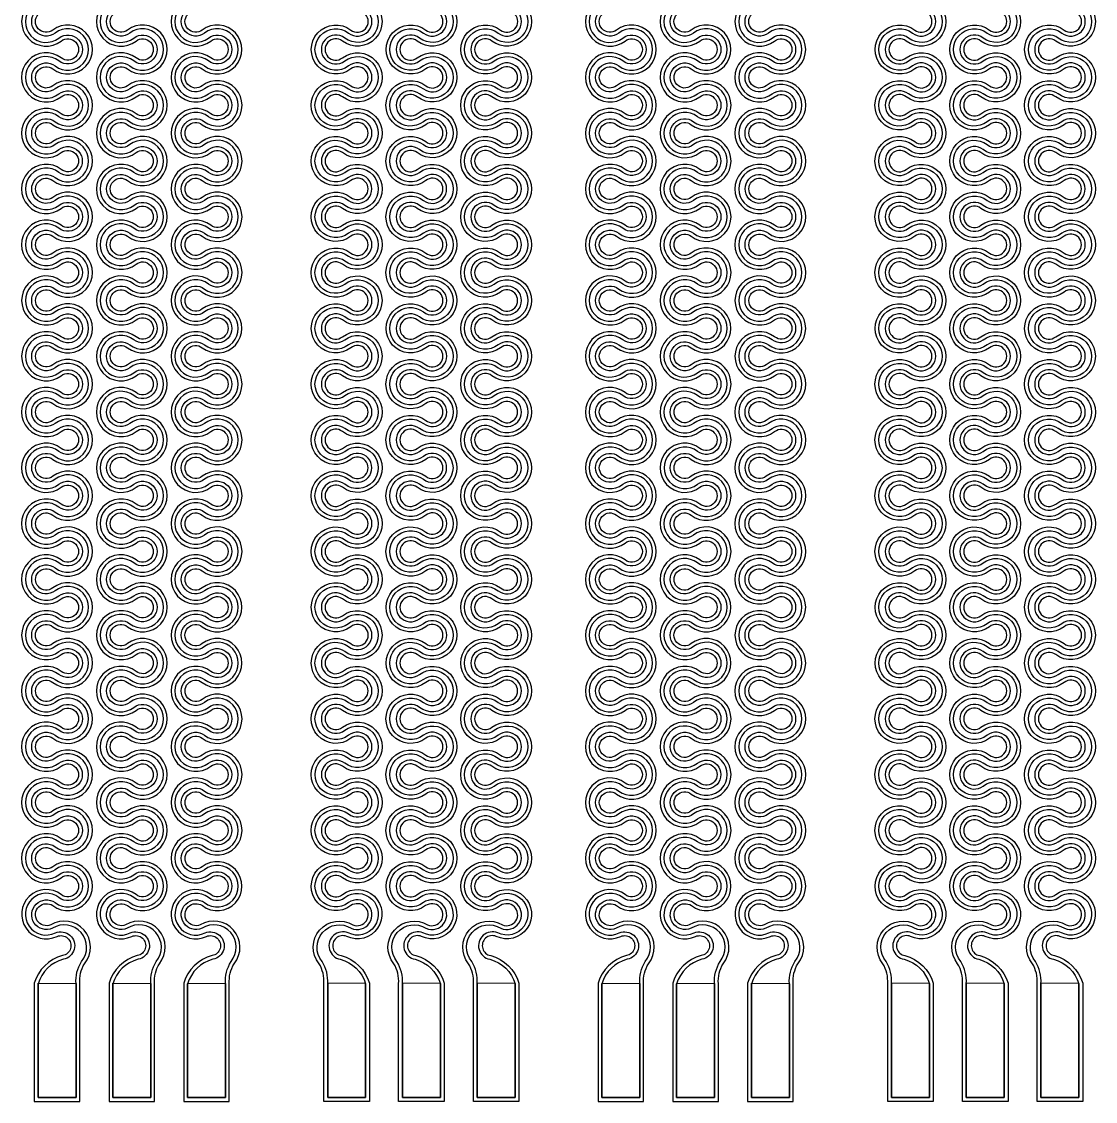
# Model space of a CAD drawing. Header units: millimetres. Extents: x -33.6 to 36.3, y -34.6 to 38.4.
# Drawn here: x 19.32 to 36.29, y -34.61 to -17.54 of the extents above; entities that cross this region are included whole.
import ezdxf

# ---------------------------------------------------------------- set-up
doc = ezdxf.new("R2010")
doc.units = ezdxf.units.MM
doc.layers.add('Metal Layer', color=40, linetype='Continuous')
doc.layers.add('Parylene Encapsulation', color=70, linetype='Continuous')

msp = doc.modelspace()

# ---------------------------------------------------------------- linework, layer by layer
at = {"layer": 'Metal Layer'}
for points in [[(19.908, -17.28, 2.041241), (19.908, -17.8, -2.041241), (19.908, -18.162, 2.041241), (19.908, -18.682, -2.041241), (19.908, -19.044, 2.041241), (19.908, -19.564, -2.041241), (19.908, -19.925, 2.041241), (19.908, -20.445, -2.041241), (19.908, -20.807, 2.041241), (19.908, -21.327, -2.041241), (19.908, -21.689, 2.041241), (19.908, -22.209, -2.041241), (19.908, -22.571, 2.041241), (19.908, -23.091, -2.041241), (19.908, -23.453, 2.041241), (19.908, -23.973, -2.041241), (19.908, -24.335, 2.041241), (19.908, -24.854, -2.041241), (19.908, -25.216, 2.041241), (19.908, -25.736, -2.041241), (19.908, -26.098, 2.041241), (19.908, -26.618, -2.041241), (19.908, -26.98, 2.041241), (19.908, -27.5, -2.041241), (19.908, -27.862, 2.041241), (19.908, -28.382, -2.041241), (19.908, -28.744, 2.041241), (19.908, -29.264, -2.041241), (19.908, -29.625, 2.041241), (19.908, -30.145, -2.041241), (19.908, -30.507, 2.041241), (19.908, -31.027, -2.041241), (19.908, -31.389, 1.794821), (19.852, -31.948, -1.116024), (19.977, -32.364, 0.258799), (19.577, -32.751), (19.577, -34.551), (20.177, -34.551), (20.177, -32.751, -0.156145), (20.263, -32.399, 0.851811), (19.806, -31.873, -1.718074), (19.846, -31.468, 2.041241), (19.846, -30.948, -2.041241), (19.846, -30.586, 2.041241), (19.846, -30.066, -2.041241), (19.846, -29.704, 2.041241), (19.846, -29.185, -2.041241), (19.846, -28.823, 2.041241), (19.846, -28.303, -2.041241), (19.846, -27.941, 2.041241), (19.846, -27.421, -2.041241), (19.846, -27.059, 2.041241), (19.846, -26.539, -2.041241), (19.846, -26.177, 2.041241), (19.846, -25.657, -2.041241), (19.846, -25.295, 2.041241), (19.846, -24.775, -2.041241), (19.846, -24.414, 2.041241), (19.846, -23.894, -2.041241), (19.846, -23.532, 2.041241), (19.846, -23.012, -2.041241), (19.846, -22.65, 2.041241), (19.846, -22.13, -2.041241), (19.846, -21.768, 2.041241), (19.846, -21.248, -2.041241), (19.846, -20.886, 2.041241), (19.846, -20.366, -2.041241), (19.846, -20.005, 2.041241), (19.846, -19.485, -2.041241), (19.846, -19.123, 2.041241), (19.846, -18.603, -2.041241), (19.846, -18.241, 2.041241), (19.846, -17.721, -2.041241), (19.846, -17.359, 2.041241)], [(21.089, -17.28, 2.041241), (21.089, -17.8, -2.041241), (21.089, -18.162, 2.041241), (21.089, -18.682, -2.041241), (21.089, -19.044, 2.041241), (21.089, -19.564, -2.041241), (21.089, -19.925, 2.041241), (21.089, -20.445, -2.041241), (21.089, -20.807, 2.041241), (21.089, -21.327, -2.041241), (21.089, -21.689, 2.041241), (21.089, -22.209, -2.041241), (21.089, -22.571, 2.041241), (21.089, -23.091, -2.041241), (21.089, -23.453, 2.041241), (21.089, -23.973, -2.041241), (21.089, -24.335, 2.041241), (21.089, -24.854, -2.041241), (21.089, -25.216, 2.041241), (21.089, -25.736, -2.041241), (21.089, -26.098, 2.041241), (21.089, -26.618, -2.041241), (21.089, -26.98, 2.041241), (21.089, -27.5, -2.041241), (21.089, -27.862, 2.041241), (21.089, -28.382, -2.041241), (21.089, -28.744, 2.041241), (21.089, -29.264, -2.041241), (21.089, -29.625, 2.041241), (21.089, -30.145, -2.041241), (21.089, -30.507, 2.041241), (21.089, -31.027, -2.041241), (21.089, -31.389, 1.794821), (21.034, -31.948, -1.116024), (21.159, -32.364, 0.258799), (20.759, -32.751), (20.759, -34.551), (21.359, -34.551), (21.359, -32.751, -0.156145), (21.445, -32.399, 0.851811), (20.987, -31.873, -1.718074), (21.028, -31.468, 2.041241), (21.028, -30.948, -2.041241), (21.028, -30.586, 2.041241), (21.028, -30.066, -2.041241), (21.028, -29.704, 2.041241), (21.028, -29.185, -2.041241), (21.028, -28.823, 2.041241), (21.028, -28.303, -2.041241), (21.028, -27.941, 2.041241), (21.028, -27.421, -2.041241), (21.028, -27.059, 2.041241), (21.028, -26.539, -2.041241), (21.028, -26.177, 2.041241), (21.028, -25.657, -2.041241), (21.028, -25.295, 2.041241), (21.028, -24.775, -2.041241), (21.028, -24.414, 2.041241), (21.028, -23.894, -2.041241), (21.028, -23.532, 2.041241), (21.028, -23.012, -2.041241), (21.028, -22.65, 2.041241), (21.028, -22.13, -2.041241), (21.028, -21.768, 2.041241), (21.028, -21.248, -2.041241), (21.028, -20.886, 2.041241), (21.028, -20.366, -2.041241), (21.028, -20.005, 2.041241), (21.028, -19.485, -2.041241), (21.028, -19.123, 2.041241), (21.028, -18.603, -2.041241), (21.028, -18.241, 2.041241), (21.028, -17.721, -2.041241), (21.028, -17.359, 2.041241)], [(22.271, -17.28, 2.041241), (22.271, -17.8, -2.041241), (22.271, -18.162, 2.041241), (22.271, -18.682, -2.041241), (22.271, -19.044, 2.041241), (22.271, -19.564, -2.041241), (22.271, -19.925, 2.041241), (22.271, -20.445, -2.041241), (22.271, -20.807, 2.041241), (22.271, -21.327, -2.041241), (22.271, -21.689, 2.041241), (22.271, -22.209, -2.041241), (22.271, -22.571, 2.041241), (22.271, -23.091, -2.041241), (22.271, -23.453, 2.041241), (22.271, -23.973, -2.041241), (22.271, -24.335, 2.041241), (22.271, -24.854, -2.041241), (22.271, -25.216, 2.041241), (22.271, -25.736, -2.041241), (22.271, -26.098, 2.041241), (22.271, -26.618, -2.041241), (22.271, -26.98, 2.041241), (22.271, -27.5, -2.041241), (22.271, -27.862, 2.041241), (22.271, -28.382, -2.041241), (22.271, -28.744, 2.041241), (22.271, -29.264, -2.041241), (22.271, -29.625, 2.041241), (22.271, -30.145, -2.041241), (22.271, -30.507, 2.041241), (22.271, -31.027, -2.041241), (22.271, -31.389, 1.794821), (22.216, -31.948, -1.116024), (22.34, -32.364, 0.258799), (21.94, -32.751), (21.94, -34.551), (22.54, -34.551), (22.54, -32.751, -0.156145), (22.627, -32.399, 0.851811), (22.169, -31.873, -1.718074), (22.21, -31.468, 2.041241), (22.21, -30.948, -2.041241), (22.21, -30.586, 2.041241), (22.21, -30.066, -2.041241), (22.21, -29.704, 2.041241), (22.21, -29.185, -2.041241), (22.21, -28.823, 2.041241), (22.21, -28.303, -2.041241), (22.21, -27.941, 2.041241), (22.21, -27.421, -2.041241), (22.21, -27.059, 2.041241), (22.21, -26.539, -2.041241), (22.21, -26.177, 2.041241), (22.21, -25.657, -2.041241), (22.21, -25.295, 2.041241), (22.21, -24.775, -2.041241), (22.21, -24.414, 2.041241), (22.21, -23.894, -2.041241), (22.21, -23.532, 2.041241), (22.21, -23.012, -2.041241), (22.21, -22.65, 2.041241), (22.21, -22.13, -2.041241), (22.21, -21.768, 2.041241), (22.21, -21.248, -2.041241), (22.21, -20.886, 2.041241), (22.21, -20.366, -2.041241), (22.21, -20.005, 2.041241), (22.21, -19.485, -2.041241), (22.21, -19.123, 2.041241), (22.21, -18.603, -2.041241), (22.21, -18.241, 2.041241), (22.21, -17.721, -2.041241), (22.21, -17.359, 2.041241)], [(24.424, -17.28, -2.041241), (24.424, -17.8, 2.041241), (24.424, -18.162, -2.041241), (24.424, -18.682, 2.041241), (24.424, -19.044, -2.041241), (24.424, -19.564, 2.041241), (24.424, -19.925, -2.041241), (24.424, -20.445, 2.041241), (24.424, -20.807, -2.041241), (24.424, -21.327, 2.041241), (24.424, -21.689, -2.041241), (24.424, -22.209, 2.041241), (24.424, -22.571, -2.041241), (24.424, -23.091, 2.041241), (24.424, -23.453, -2.041241), (24.424, -23.973, 2.041241), (24.424, -24.335, -2.041241), (24.424, -24.854, 2.041241), (24.424, -25.216, -2.041241), (24.424, -25.736, 2.041241), (24.424, -26.098, -2.041241), (24.424, -26.618, 2.041241), (24.424, -26.98, -2.041241), (24.424, -27.5, 2.041241), (24.424, -27.862, -2.041241), (24.424, -28.382, 2.041241), (24.424, -28.744, -2.041241), (24.424, -29.264, 2.041241), (24.424, -29.625, -2.041241), (24.424, -30.145, 2.041241), (24.424, -30.507, -2.041241), (24.424, -31.027, 2.041241), (24.424, -31.389, -1.794821), (24.479, -31.948, 1.116024), (24.354, -32.364, -0.258799), (24.755, -32.751), (24.755, -34.551), (24.155, -34.551), (24.155, -32.751, 0.156145), (24.068, -32.399, -0.851811), (24.526, -31.873, 1.718074), (24.485, -31.468, -2.041241), (24.485, -30.948, 2.041241), (24.485, -30.586, -2.041241), (24.485, -30.066, 2.041241), (24.485, -29.704, -2.041241), (24.485, -29.185, 2.041241), (24.485, -28.823, -2.041241), (24.485, -28.303, 2.041241), (24.485, -27.941, -2.041241), (24.485, -27.421, 2.041241), (24.485, -27.059, -2.041241), (24.485, -26.539, 2.041241), (24.485, -26.177, -2.041241), (24.485, -25.657, 2.041241), (24.485, -25.295, -2.041241), (24.485, -24.775, 2.041241), (24.485, -24.414, -2.041241), (24.485, -23.894, 2.041241), (24.485, -23.532, -2.041241), (24.485, -23.012, 2.041241), (24.485, -22.65, -2.041241), (24.485, -22.13, 2.041241), (24.485, -21.768, -2.041241), (24.485, -21.248, 2.041241), (24.485, -20.886, -2.041241), (24.485, -20.366, 2.041241), (24.485, -20.005, -2.041241), (24.485, -19.485, 2.041241), (24.485, -19.123, -2.041241), (24.485, -18.603, 2.041241), (24.485, -18.241, -2.041241), (24.485, -17.721, 2.041241), (24.485, -17.359, -2.041241)], [(25.606, -17.28, -2.041241), (25.606, -17.8, 2.041241), (25.606, -18.162, -2.041241), (25.606, -18.682, 2.041241), (25.606, -19.044, -2.041241), (25.606, -19.564, 2.041241), (25.606, -19.925, -2.041241), (25.606, -20.445, 2.041241), (25.606, -20.807, -2.041241), (25.606, -21.327, 2.041241), (25.606, -21.689, -2.041241), (25.606, -22.209, 2.041241), (25.606, -22.571, -2.041241), (25.606, -23.091, 2.041241), (25.606, -23.453, -2.041241), (25.606, -23.973, 2.041241), (25.606, -24.335, -2.041241), (25.606, -24.854, 2.041241), (25.606, -25.216, -2.041241), (25.606, -25.736, 2.041241), (25.606, -26.098, -2.041241), (25.606, -26.618, 2.041241), (25.606, -26.98, -2.041241), (25.606, -27.5, 2.041241), (25.606, -27.862, -2.041241), (25.606, -28.382, 2.041241), (25.606, -28.744, -2.041241), (25.606, -29.264, 2.041241), (25.606, -29.625, -2.041241), (25.606, -30.145, 2.041241), (25.606, -30.507, -2.041241), (25.606, -31.027, 2.041241), (25.606, -31.389, -1.794821), (25.661, -31.948, 1.116024), (25.536, -32.364, -0.258799), (25.936, -32.751), (25.936, -34.551), (25.336, -34.551), (25.336, -32.751, 0.156145), (25.25, -32.399, -0.851811), (25.708, -31.873, 1.718074), (25.667, -31.468, -2.041241), (25.667, -30.948, 2.041241), (25.667, -30.586, -2.041241), (25.667, -30.066, 2.041241), (25.667, -29.704, -2.041241), (25.667, -29.185, 2.041241), (25.667, -28.823, -2.041241), (25.667, -28.303, 2.041241), (25.667, -27.941, -2.041241), (25.667, -27.421, 2.041241), (25.667, -27.059, -2.041241), (25.667, -26.539, 2.041241), (25.667, -26.177, -2.041241), (25.667, -25.657, 2.041241), (25.667, -25.295, -2.041241), (25.667, -24.775, 2.041241), (25.667, -24.414, -2.041241), (25.667, -23.894, 2.041241), (25.667, -23.532, -2.041241), (25.667, -23.012, 2.041241), (25.667, -22.65, -2.041241), (25.667, -22.13, 2.041241), (25.667, -21.768, -2.041241), (25.667, -21.248, 2.041241), (25.667, -20.886, -2.041241), (25.667, -20.366, 2.041241), (25.667, -20.005, -2.041241), (25.667, -19.485, 2.041241), (25.667, -19.123, -2.041241), (25.667, -18.603, 2.041241), (25.667, -18.241, -2.041241), (25.667, -17.721, 2.041241), (25.667, -17.359, -2.041241)], [(26.787, -17.28, -2.041241), (26.787, -17.8, 2.041241), (26.787, -18.162, -2.041241), (26.787, -18.682, 2.041241), (26.787, -19.044, -2.041241), (26.787, -19.564, 2.041241), (26.787, -19.925, -2.041241), (26.787, -20.445, 2.041241), (26.787, -20.807, -2.041241), (26.787, -21.327, 2.041241), (26.787, -21.689, -2.041241), (26.787, -22.209, 2.041241), (26.787, -22.571, -2.041241), (26.787, -23.091, 2.041241), (26.787, -23.453, -2.041241), (26.787, -23.973, 2.041241), (26.787, -24.335, -2.041241), (26.787, -24.854, 2.041241), (26.787, -25.216, -2.041241), (26.787, -25.736, 2.041241), (26.787, -26.098, -2.041241), (26.787, -26.618, 2.041241), (26.787, -26.98, -2.041241), (26.787, -27.5, 2.041241), (26.787, -27.862, -2.041241), (26.787, -28.382, 2.041241), (26.787, -28.744, -2.041241), (26.787, -29.264, 2.041241), (26.787, -29.625, -2.041241), (26.787, -30.145, 2.041241), (26.787, -30.507, -2.041241), (26.787, -31.027, 2.041241), (26.787, -31.389, -1.794821), (26.843, -31.948, 1.116024), (26.718, -32.364, -0.258799), (27.118, -32.751), (27.118, -34.551), (26.518, -34.551), (26.518, -32.751, 0.156145), (26.431, -32.399, -0.851811), (26.889, -31.873, 1.718074), (26.849, -31.468, -2.041241), (26.849, -30.948, 2.041241), (26.849, -30.586, -2.041241), (26.849, -30.066, 2.041241), (26.849, -29.704, -2.041241), (26.849, -29.185, 2.041241), (26.849, -28.823, -2.041241), (26.849, -28.303, 2.041241), (26.849, -27.941, -2.041241), (26.849, -27.421, 2.041241), (26.849, -27.059, -2.041241), (26.849, -26.539, 2.041241), (26.849, -26.177, -2.041241), (26.849, -25.657, 2.041241), (26.849, -25.295, -2.041241), (26.849, -24.775, 2.041241), (26.849, -24.414, -2.041241), (26.849, -23.894, 2.041241), (26.849, -23.532, -2.041241), (26.849, -23.012, 2.041241), (26.849, -22.65, -2.041241), (26.849, -22.13, 2.041241), (26.849, -21.768, -2.041241), (26.849, -21.248, 2.041241), (26.849, -20.886, -2.041241), (26.849, -20.366, 2.041241), (26.849, -20.005, -2.041241), (26.849, -19.485, 2.041241), (26.849, -19.123, -2.041241), (26.849, -18.603, 2.041241), (26.849, -18.241, -2.041241), (26.849, -17.721, 2.041241), (26.849, -17.359, -2.041241)], [(28.819, -17.28, 2.041241), (28.819, -17.8, -2.041241), (28.819, -18.162, 2.041241), (28.819, -18.682, -2.041241), (28.819, -19.044, 2.041241), (28.819, -19.564, -2.041241), (28.819, -19.925, 2.041241), (28.819, -20.445, -2.041241), (28.819, -20.807, 2.041241), (28.819, -21.327, -2.041241), (28.819, -21.689, 2.041241), (28.819, -22.209, -2.041241), (28.819, -22.571, 2.041241), (28.819, -23.091, -2.041241), (28.819, -23.453, 2.041241), (28.819, -23.973, -2.041241), (28.819, -24.335, 2.041241), (28.819, -24.854, -2.041241), (28.819, -25.216, 2.041241), (28.819, -25.736, -2.041241), (28.819, -26.098, 2.041241), (28.819, -26.618, -2.041241), (28.819, -26.98, 2.041241), (28.819, -27.5, -2.041241), (28.819, -27.862, 2.041241), (28.819, -28.382, -2.041241), (28.819, -28.744, 2.041241), (28.819, -29.264, -2.041241), (28.819, -29.625, 2.041241), (28.819, -30.145, -2.041241), (28.819, -30.507, 2.041241), (28.819, -31.027, -2.041241), (28.819, -31.389, 1.794821), (28.764, -31.948, -1.116024), (28.889, -32.364, 0.258799), (28.488, -32.751), (28.488, -34.551), (29.088, -34.551), (29.088, -32.751, -0.156145), (29.175, -32.399, 0.851811), (28.717, -31.873, -1.718074), (28.758, -31.468, 2.041241), (28.758, -30.948, -2.041241), (28.758, -30.586, 2.041241), (28.758, -30.066, -2.041241), (28.758, -29.704, 2.041241), (28.758, -29.185, -2.041241), (28.758, -28.823, 2.041241), (28.758, -28.303, -2.041241), (28.758, -27.941, 2.041241), (28.758, -27.421, -2.041241), (28.758, -27.059, 2.041241), (28.758, -26.539, -2.041241), (28.758, -26.177, 2.041241), (28.758, -25.657, -2.041241), (28.758, -25.295, 2.041241), (28.758, -24.775, -2.041241), (28.758, -24.414, 2.041241), (28.758, -23.894, -2.041241), (28.758, -23.532, 2.041241), (28.758, -23.012, -2.041241), (28.758, -22.65, 2.041241), (28.758, -22.13, -2.041241), (28.758, -21.768, 2.041241), (28.758, -21.248, -2.041241), (28.758, -20.886, 2.041241), (28.758, -20.366, -2.041241), (28.758, -20.005, 2.041241), (28.758, -19.485, -2.041241), (28.758, -19.123, 2.041241), (28.758, -18.603, -2.041241), (28.758, -18.241, 2.041241), (28.758, -17.721, -2.041241), (28.758, -17.359, 2.041241)], [(30.001, -17.28, 2.041241), (30.001, -17.8, -2.041241), (30.001, -18.162, 2.041241), (30.001, -18.682, -2.041241), (30.001, -19.044, 2.041241), (30.001, -19.564, -2.041241), (30.001, -19.925, 2.041241), (30.001, -20.445, -2.041241), (30.001, -20.807, 2.041241), (30.001, -21.327, -2.041241), (30.001, -21.689, 2.041241), (30.001, -22.209, -2.041241), (30.001, -22.571, 2.041241), (30.001, -23.091, -2.041241), (30.001, -23.453, 2.041241), (30.001, -23.973, -2.041241), (30.001, -24.335, 2.041241), (30.001, -24.854, -2.041241), (30.001, -25.216, 2.041241), (30.001, -25.736, -2.041241), (30.001, -26.098, 2.041241), (30.001, -26.618, -2.041241), (30.001, -26.98, 2.041241), (30.001, -27.5, -2.041241), (30.001, -27.862, 2.041241), (30.001, -28.382, -2.041241), (30.001, -28.744, 2.041241), (30.001, -29.264, -2.041241), (30.001, -29.625, 2.041241), (30.001, -30.145, -2.041241), (30.001, -30.507, 2.041241), (30.001, -31.027, -2.041241), (30.001, -31.389, 1.794821), (29.945, -31.948, -1.116024), (30.07, -32.364, 0.258799), (29.67, -32.751), (29.67, -34.551), (30.27, -34.551), (30.27, -32.751, -0.156145), (30.356, -32.399, 0.851811), (29.899, -31.873, -1.718074), (29.939, -31.468, 2.041241), (29.939, -30.948, -2.041241), (29.939, -30.586, 2.041241), (29.939, -30.066, -2.041241), (29.939, -29.704, 2.041241), (29.939, -29.185, -2.041241), (29.939, -28.823, 2.041241), (29.939, -28.303, -2.041241), (29.939, -27.941, 2.041241), (29.939, -27.421, -2.041241), (29.939, -27.059, 2.041241), (29.939, -26.539, -2.041241), (29.939, -26.177, 2.041241), (29.939, -25.657, -2.041241), (29.939, -25.295, 2.041241), (29.939, -24.775, -2.041241), (29.939, -24.414, 2.041241), (29.939, -23.894, -2.041241), (29.939, -23.532, 2.041241), (29.939, -23.012, -2.041241), (29.939, -22.65, 2.041241), (29.939, -22.13, -2.041241), (29.939, -21.768, 2.041241), (29.939, -21.248, -2.041241), (29.939, -20.886, 2.041241), (29.939, -20.366, -2.041241), (29.939, -20.005, 2.041241), (29.939, -19.485, -2.041241), (29.939, -19.123, 2.041241), (29.939, -18.603, -2.041241), (29.939, -18.241, 2.041241), (29.939, -17.721, -2.041241), (29.939, -17.359, 2.041241)], [(31.182, -17.28, 2.041241), (31.182, -17.8, -2.041241), (31.182, -18.162, 2.041241), (31.182, -18.682, -2.041241), (31.182, -19.044, 2.041241), (31.182, -19.564, -2.041241), (31.182, -19.925, 2.041241), (31.182, -20.445, -2.041241), (31.182, -20.807, 2.041241), (31.182, -21.327, -2.041241), (31.182, -21.689, 2.041241), (31.182, -22.209, -2.041241), (31.182, -22.571, 2.041241), (31.182, -23.091, -2.041241), (31.182, -23.453, 2.041241), (31.182, -23.973, -2.041241), (31.182, -24.335, 2.041241), (31.182, -24.854, -2.041241), (31.182, -25.216, 2.041241), (31.182, -25.736, -2.041241), (31.182, -26.098, 2.041241), (31.182, -26.618, -2.041241), (31.182, -26.98, 2.041241), (31.182, -27.5, -2.041241), (31.182, -27.862, 2.041241), (31.182, -28.382, -2.041241), (31.182, -28.744, 2.041241), (31.182, -29.264, -2.041241), (31.182, -29.625, 2.041241), (31.182, -30.145, -2.041241), (31.182, -30.507, 2.041241), (31.182, -31.027, -2.041241), (31.182, -31.389, 1.794821), (31.127, -31.948, -1.116024), (31.252, -32.364, 0.258799), (30.852, -32.751), (30.852, -34.551), (31.452, -34.551), (31.452, -32.751, -0.156145), (31.538, -32.399, 0.851811), (31.08, -31.873, -1.718074), (31.121, -31.468, 2.041241), (31.121, -30.948, -2.041241), (31.121, -30.586, 2.041241), (31.121, -30.066, -2.041241), (31.121, -29.704, 2.041241), (31.121, -29.185, -2.041241), (31.121, -28.823, 2.041241), (31.121, -28.303, -2.041241), (31.121, -27.941, 2.041241), (31.121, -27.421, -2.041241), (31.121, -27.059, 2.041241), (31.121, -26.539, -2.041241), (31.121, -26.177, 2.041241), (31.121, -25.657, -2.041241), (31.121, -25.295, 2.041241), (31.121, -24.775, -2.041241), (31.121, -24.414, 2.041241), (31.121, -23.894, -2.041241), (31.121, -23.532, 2.041241), (31.121, -23.012, -2.041241), (31.121, -22.65, 2.041241), (31.121, -22.13, -2.041241), (31.121, -21.768, 2.041241), (31.121, -21.248, -2.041241), (31.121, -20.886, 2.041241), (31.121, -20.366, -2.041241), (31.121, -20.005, 2.041241), (31.121, -19.485, -2.041241), (31.121, -19.123, 2.041241), (31.121, -18.603, -2.041241), (31.121, -18.241, 2.041241), (31.121, -17.721, -2.041241), (31.121, -17.359, 2.041241)], [(33.335, -17.28, -2.041241), (33.335, -17.8, 2.041241), (33.335, -18.162, -2.041241), (33.335, -18.682, 2.041241), (33.335, -19.044, -2.041241), (33.335, -19.564, 2.041241), (33.335, -19.925, -2.041241), (33.335, -20.445, 2.041241), (33.335, -20.807, -2.041241), (33.335, -21.327, 2.041241), (33.335, -21.689, -2.041241), (33.335, -22.209, 2.041241), (33.335, -22.571, -2.041241), (33.335, -23.091, 2.041241), (33.335, -23.453, -2.041241), (33.335, -23.973, 2.041241), (33.335, -24.335, -2.041241), (33.335, -24.854, 2.041241), (33.335, -25.216, -2.041241), (33.335, -25.736, 2.041241), (33.335, -26.098, -2.041241), (33.335, -26.618, 2.041241), (33.335, -26.98, -2.041241), (33.335, -27.5, 2.041241), (33.335, -27.862, -2.041241), (33.335, -28.382, 2.041241), (33.335, -28.744, -2.041241), (33.335, -29.264, 2.041241), (33.335, -29.625, -2.041241), (33.335, -30.145, 2.041241), (33.335, -30.507, -2.041241), (33.335, -31.027, 2.041241), (33.335, -31.389, -1.794821), (33.391, -31.948, 1.116024), (33.266, -32.364, -0.258799), (33.666, -32.751), (33.666, -34.551), (33.066, -34.551), (33.066, -32.751, 0.156145), (32.98, -32.399, -0.851811), (33.437, -31.873, 1.718074), (33.397, -31.468, -2.041241), (33.397, -30.948, 2.041241), (33.397, -30.586, -2.041241), (33.397, -30.066, 2.041241), (33.397, -29.704, -2.041241), (33.397, -29.185, 2.041241), (33.397, -28.823, -2.041241), (33.397, -28.303, 2.041241), (33.397, -27.941, -2.041241), (33.397, -27.421, 2.041241), (33.397, -27.059, -2.041241), (33.397, -26.539, 2.041241), (33.397, -26.177, -2.041241), (33.397, -25.657, 2.041241), (33.397, -25.295, -2.041241), (33.397, -24.775, 2.041241), (33.397, -24.414, -2.041241), (33.397, -23.894, 2.041241), (33.397, -23.532, -2.041241), (33.397, -23.012, 2.041241), (33.397, -22.65, -2.041241), (33.397, -22.13, 2.041241), (33.397, -21.768, -2.041241), (33.397, -21.248, 2.041241), (33.397, -20.886, -2.041241), (33.397, -20.366, 2.041241), (33.397, -20.005, -2.041241), (33.397, -19.485, 2.041241), (33.397, -19.123, -2.041241), (33.397, -18.603, 2.041241), (33.397, -18.241, -2.041241), (33.397, -17.721, 2.041241), (33.397, -17.359, -2.041241)], [(34.517, -17.28, -2.041241), (34.517, -17.8, 2.041241), (34.517, -18.162, -2.041241), (34.517, -18.682, 2.041241), (34.517, -19.044, -2.041241), (34.517, -19.564, 2.041241), (34.517, -19.925, -2.041241), (34.517, -20.445, 2.041241), (34.517, -20.807, -2.041241), (34.517, -21.327, 2.041241), (34.517, -21.689, -2.041241), (34.517, -22.209, 2.041241), (34.517, -22.571, -2.041241), (34.517, -23.091, 2.041241), (34.517, -23.453, -2.041241), (34.517, -23.973, 2.041241), (34.517, -24.335, -2.041241), (34.517, -24.854, 2.041241), (34.517, -25.216, -2.041241), (34.517, -25.736, 2.041241), (34.517, -26.098, -2.041241), (34.517, -26.618, 2.041241), (34.517, -26.98, -2.041241), (34.517, -27.5, 2.041241), (34.517, -27.862, -2.041241), (34.517, -28.382, 2.041241), (34.517, -28.744, -2.041241), (34.517, -29.264, 2.041241), (34.517, -29.625, -2.041241), (34.517, -30.145, 2.041241), (34.517, -30.507, -2.041241), (34.517, -31.027, 2.041241), (34.517, -31.389, -1.794821), (34.572, -31.948, 1.116024), (34.447, -32.364, -0.258799), (34.848, -32.751), (34.848, -34.551), (34.248, -34.551), (34.248, -32.751, 0.156145), (34.161, -32.399, -0.851811), (34.619, -31.873, 1.718074), (34.578, -31.468, -2.041241), (34.578, -30.948, 2.041241), (34.578, -30.586, -2.041241), (34.578, -30.066, 2.041241), (34.578, -29.704, -2.041241), (34.578, -29.185, 2.041241), (34.578, -28.823, -2.041241), (34.578, -28.303, 2.041241), (34.578, -27.941, -2.041241), (34.578, -27.421, 2.041241), (34.578, -27.059, -2.041241), (34.578, -26.539, 2.041241), (34.578, -26.177, -2.041241), (34.578, -25.657, 2.041241), (34.578, -25.295, -2.041241), (34.578, -24.775, 2.041241), (34.578, -24.414, -2.041241), (34.578, -23.894, 2.041241), (34.578, -23.532, -2.041241), (34.578, -23.012, 2.041241), (34.578, -22.65, -2.041241), (34.578, -22.13, 2.041241), (34.578, -21.768, -2.041241), (34.578, -21.248, 2.041241), (34.578, -20.886, -2.041241), (34.578, -20.366, 2.041241), (34.578, -20.005, -2.041241), (34.578, -19.485, 2.041241), (34.578, -19.123, -2.041241), (34.578, -18.603, 2.041241), (34.578, -18.241, -2.041241), (34.578, -17.721, 2.041241), (34.578, -17.359, -2.041241)], [(35.699, -17.28, -2.041241), (35.699, -17.8, 2.041241), (35.699, -18.162, -2.041241), (35.699, -18.682, 2.041241), (35.699, -19.044, -2.041241), (35.699, -19.564, 2.041241), (35.699, -19.925, -2.041241), (35.699, -20.445, 2.041241), (35.699, -20.807, -2.041241), (35.699, -21.327, 2.041241), (35.699, -21.689, -2.041241), (35.699, -22.209, 2.041241), (35.699, -22.571, -2.041241), (35.699, -23.091, 2.041241), (35.699, -23.453, -2.041241), (35.699, -23.973, 2.041241), (35.699, -24.335, -2.041241), (35.699, -24.854, 2.041241), (35.699, -25.216, -2.041241), (35.699, -25.736, 2.041241), (35.699, -26.098, -2.041241), (35.699, -26.618, 2.041241), (35.699, -26.98, -2.041241), (35.699, -27.5, 2.041241), (35.699, -27.862, -2.041241), (35.699, -28.382, 2.041241), (35.699, -28.744, -2.041241), (35.699, -29.264, 2.041241), (35.699, -29.625, -2.041241), (35.699, -30.145, 2.041241), (35.699, -30.507, -2.041241), (35.699, -31.027, 2.041241), (35.699, -31.389, -1.794821), (35.754, -31.948, 1.116024), (35.629, -32.364, -0.258799), (36.029, -32.751), (36.029, -34.551), (35.429, -34.551), (35.429, -32.751, 0.156145), (35.343, -32.399, -0.851811), (35.801, -31.873, 1.718074), (35.76, -31.468, -2.041241), (35.76, -30.948, 2.041241), (35.76, -30.586, -2.041241), (35.76, -30.066, 2.041241), (35.76, -29.704, -2.041241), (35.76, -29.185, 2.041241), (35.76, -28.823, -2.041241), (35.76, -28.303, 2.041241), (35.76, -27.941, -2.041241), (35.76, -27.421, 2.041241), (35.76, -27.059, -2.041241), (35.76, -26.539, 2.041241), (35.76, -26.177, -2.041241), (35.76, -25.657, 2.041241), (35.76, -25.295, -2.041241), (35.76, -24.775, 2.041241), (35.76, -24.414, -2.041241), (35.76, -23.894, 2.041241), (35.76, -23.532, -2.041241), (35.76, -23.012, 2.041241), (35.76, -22.65, -2.041241), (35.76, -22.13, 2.041241), (35.76, -21.768, -2.041241), (35.76, -21.248, 2.041241), (35.76, -20.886, -2.041241), (35.76, -20.366, 2.041241), (35.76, -20.005, -2.041241), (35.76, -19.485, 2.041241), (35.76, -19.123, -2.041241), (35.76, -18.603, 2.041241), (35.76, -18.241, -2.041241), (35.76, -17.721, 2.041241), (35.76, -17.359, -2.041241)]]:
    msp.add_lwpolyline(points, format="xyb", dxfattribs=at)
at = {"layer": 'Parylene Encapsulation'}
for points in [[(19.944, -17.233, 2.041241), (19.944, -17.847, -2.041241), (19.944, -18.114, 2.041241), (19.944, -18.729, -2.041241), (19.944, -18.996, 2.041241), (19.944, -19.611, -2.041241), (19.944, -19.878, 2.041241), (19.944, -20.493, -2.041241), (19.944, -20.76, 2.041241), (19.944, -21.375, -2.041241), (19.944, -21.642, 2.041241), (19.944, -22.256, -2.041241), (19.944, -22.524, 2.041241), (19.944, -23.138, -2.041241), (19.944, -23.405, 2.041241), (19.944, -24.02, -2.041241), (19.944, -24.287, 2.041241), (19.944, -24.902, -2.041241), (19.944, -25.169, 2.041241), (19.944, -25.784, -2.041241), (19.944, -26.051, 2.041241), (19.944, -26.666, -2.041241), (19.944, -26.933, 2.041241), (19.944, -27.547, -2.041241), (19.944, -27.814, 2.041241), (19.944, -28.429, -2.041241), (19.944, -28.696, 2.041241), (19.944, -29.311, -2.041241), (19.944, -29.578, 2.041241), (19.944, -30.193, -2.041241), (19.944, -30.46, 2.041241), (19.944, -31.075, -2.042643), (19.944, -31.342, 1.790498), (19.877, -32.002, -1.118572), (19.964, -32.306, 0.263776), (19.517, -32.743), (19.517, -34.611), (20.237, -34.611), (20.237, -32.749, -0.155176), (20.312, -32.434, 0.842128), (19.778, -31.82, -1.690686), (19.811, -31.516, 2.036462), (19.81, -30.901, -2.041241), (19.81, -30.634, 2.041241), (19.81, -30.019, -2.041241), (19.81, -29.752, 2.041241), (19.81, -29.137, -2.041241), (19.81, -28.87, 2.041241), (19.81, -28.255, -2.041241), (19.81, -27.988, 2.041241), (19.81, -27.374, -2.041241), (19.81, -27.106, 2.041241), (19.81, -26.492, -2.041241), (19.81, -26.225, 2.041241), (19.81, -25.61, -2.041241), (19.81, -25.343, 2.041241), (19.81, -24.728, -2.041241), (19.81, -24.461, 2.041241), (19.81, -23.846, -2.041241), (19.81, -23.579, 2.041241), (19.81, -22.964, -2.041241), (19.81, -22.697, 2.041241), (19.81, -22.083, -2.041241), (19.81, -21.816, 2.041241), (19.81, -21.201, -2.041241), (19.81, -20.934, 2.041241), (19.81, -20.319, -2.041241), (19.81, -20.052, 2.041241), (19.81, -19.437, -2.041241), (19.81, -19.17, 2.041241), (19.81, -18.555, -2.041241), (19.81, -18.288, 2.041241), (19.81, -17.674, -2.041241), (19.81, -17.406, 2.041241)], [(21.126, -17.233, 2.041241), (21.126, -17.847, -2.041241), (21.126, -18.114, 2.041241), (21.126, -18.729, -2.041241), (21.126, -18.996, 2.041241), (21.126, -19.611, -2.041241), (21.126, -19.878, 2.041241), (21.126, -20.493, -2.041241), (21.126, -20.76, 2.041241), (21.126, -21.375, -2.041241), (21.126, -21.642, 2.041241), (21.126, -22.256, -2.041241), (21.126, -22.524, 2.041241), (21.126, -23.138, -2.041241), (21.126, -23.405, 2.041241), (21.126, -24.02, -2.041241), (21.126, -24.287, 2.041241), (21.126, -24.902, -2.041241), (21.126, -25.169, 2.041241), (21.126, -25.784, -2.041241), (21.126, -26.051, 2.041241), (21.126, -26.666, -2.041241), (21.126, -26.933, 2.041241), (21.126, -27.547, -2.041241), (21.126, -27.814, 2.041241), (21.126, -28.429, -2.041241), (21.126, -28.696, 2.041241), (21.126, -29.311, -2.041241), (21.126, -29.578, 2.041241), (21.126, -30.193, -2.041241), (21.126, -30.46, 2.041241), (21.126, -31.075, -2.042643), (21.126, -31.342, 1.790498), (21.059, -32.002, -1.118572), (21.146, -32.306, 0.263776), (20.699, -32.743), (20.699, -34.611), (21.419, -34.611), (21.419, -32.749, -0.155176), (21.494, -32.434, 0.842128), (20.96, -31.82, -1.690686), (20.992, -31.516, 2.036462), (20.991, -30.901, -2.041241), (20.991, -30.634, 2.041241), (20.991, -30.019, -2.041241), (20.991, -29.752, 2.041241), (20.991, -29.137, -2.041241), (20.991, -28.87, 2.041241), (20.991, -28.255, -2.041241), (20.991, -27.988, 2.041241), (20.991, -27.374, -2.041241), (20.991, -27.106, 2.041241), (20.991, -26.492, -2.041241), (20.991, -26.225, 2.041241), (20.991, -25.61, -2.041241), (20.991, -25.343, 2.041241), (20.991, -24.728, -2.041241), (20.991, -24.461, 2.041241), (20.991, -23.846, -2.041241), (20.991, -23.579, 2.041241), (20.991, -22.964, -2.041241), (20.991, -22.697, 2.041241), (20.991, -22.083, -2.041241), (20.991, -21.816, 2.041241), (20.991, -21.201, -2.041241), (20.991, -20.934, 2.041241), (20.991, -20.319, -2.041241), (20.991, -20.052, 2.041241), (20.991, -19.437, -2.041241), (20.991, -19.17, 2.041241), (20.991, -18.555, -2.041241), (20.991, -18.288, 2.041241), (20.991, -17.674, -2.041241), (20.991, -17.406, 2.041241)], [(22.308, -17.233, 2.041241), (22.308, -17.847, -2.041241), (22.308, -18.114, 2.041241), (22.308, -18.729, -2.041241), (22.308, -18.996, 2.041241), (22.308, -19.611, -2.041241), (22.308, -19.878, 2.041241), (22.308, -20.493, -2.041241), (22.308, -20.76, 2.041241), (22.308, -21.375, -2.041241), (22.308, -21.642, 2.041241), (22.308, -22.256, -2.041241), (22.308, -22.524, 2.041241), (22.308, -23.138, -2.041241), (22.308, -23.405, 2.041241), (22.308, -24.02, -2.041241), (22.308, -24.287, 2.041241), (22.308, -24.902, -2.041241), (22.308, -25.169, 2.041241), (22.308, -25.784, -2.041241), (22.308, -26.051, 2.041241), (22.308, -26.666, -2.041241), (22.308, -26.933, 2.041241), (22.308, -27.547, -2.041241), (22.308, -27.814, 2.041241), (22.308, -28.429, -2.041241), (22.308, -28.696, 2.041241), (22.308, -29.311, -2.041241), (22.308, -29.578, 2.041241), (22.308, -30.193, -2.041241), (22.308, -30.46, 2.041241), (22.308, -31.075, -2.042643), (22.307, -31.342, 1.790498), (22.24, -32.002, -1.118572), (22.328, -32.306, 0.263776), (21.88, -32.743), (21.88, -34.611), (22.6, -34.611), (22.6, -32.749, -0.155176), (22.676, -32.434, 0.842128), (22.141, -31.82, -1.690686), (22.174, -31.516, 2.036462), (22.173, -30.901, -2.041241), (22.173, -30.634, 2.041241), (22.173, -30.019, -2.041241), (22.173, -29.752, 2.041241), (22.173, -29.137, -2.041241), (22.173, -28.87, 2.041241), (22.173, -28.255, -2.041241), (22.173, -27.988, 2.041241), (22.173, -27.374, -2.041241), (22.173, -27.106, 2.041241), (22.173, -26.492, -2.041241), (22.173, -26.225, 2.041241), (22.173, -25.61, -2.041241), (22.173, -25.343, 2.041241), (22.173, -24.728, -2.041241), (22.173, -24.461, 2.041241), (22.173, -23.846, -2.041241), (22.173, -23.579, 2.041241), (22.173, -22.964, -2.041241), (22.173, -22.697, 2.041241), (22.173, -22.083, -2.041241), (22.173, -21.816, 2.041241), (22.173, -21.201, -2.041241), (22.173, -20.934, 2.041241), (22.173, -20.319, -2.041241), (22.173, -20.052, 2.041241), (22.173, -19.437, -2.041241), (22.173, -19.17, 2.041241), (22.173, -18.555, -2.041241), (22.173, -18.288, 2.041241), (22.173, -17.674, -2.041241), (22.173, -17.406, 2.041241)], [(24.387, -17.233, -2.041241), (24.387, -17.847, 2.041241), (24.387, -18.114, -2.041241), (24.387, -18.729, 2.041241), (24.387, -18.996, -2.041241), (24.387, -19.611, 2.041241), (24.387, -19.878, -2.041241), (24.387, -20.493, 2.041241), (24.387, -20.76, -2.041241), (24.387, -21.375, 2.041241), (24.387, -21.642, -2.041241), (24.387, -22.256, 2.041241), (24.387, -22.524, -2.041241), (24.387, -23.138, 2.041241), (24.387, -23.405, -2.041241), (24.387, -24.02, 2.041241), (24.387, -24.287, -2.041241), (24.387, -24.902, 2.041241), (24.387, -25.169, -2.041241), (24.387, -25.784, 2.041241), (24.387, -26.051, -2.041241), (24.387, -26.666, 2.041241), (24.387, -26.933, -2.041241), (24.387, -27.547, 2.041241), (24.387, -27.814, -2.041241), (24.387, -28.429, 2.041241), (24.387, -28.696, -2.041241), (24.387, -29.311, 2.041241), (24.387, -29.578, -2.041241), (24.387, -30.193, 2.041241), (24.387, -30.46, -2.041241), (24.387, -31.075, 2.042643), (24.387, -31.342, -1.790498), (24.455, -32.002, 1.118572), (24.367, -32.306, -0.263776), (24.815, -32.743), (24.815, -34.611), (24.095, -34.611), (24.095, -32.749, 0.155176), (24.019, -32.434, -0.842128), (24.554, -31.82, 1.690686), (24.521, -31.516, -2.036462), (24.522, -30.901, 2.041241), (24.522, -30.634, -2.041241), (24.522, -30.019, 2.041241), (24.522, -29.752, -2.041241), (24.522, -29.137, 2.041241), (24.522, -28.87, -2.041241), (24.522, -28.255, 2.041241), (24.522, -27.988, -2.041241), (24.522, -27.374, 2.041241), (24.522, -27.106, -2.041241), (24.522, -26.492, 2.041241), (24.522, -26.225, -2.041241), (24.522, -25.61, 2.041241), (24.522, -25.343, -2.041241), (24.522, -24.728, 2.041241), (24.522, -24.461, -2.041241), (24.522, -23.846, 2.041241), (24.522, -23.579, -2.041241), (24.522, -22.964, 2.041241), (24.522, -22.697, -2.041241), (24.522, -22.083, 2.041241), (24.522, -21.816, -2.041241), (24.522, -21.201, 2.041241), (24.522, -20.934, -2.041241), (24.522, -20.319, 2.041241), (24.522, -20.052, -2.041241), (24.522, -19.437, 2.041241), (24.522, -19.17, -2.041241), (24.522, -18.555, 2.041241), (24.522, -18.288, -2.041241), (24.522, -17.674, 2.041241), (24.522, -17.406, -2.041241)], [(25.569, -17.233, -2.041241), (25.569, -17.847, 2.041241), (25.569, -18.114, -2.041241), (25.569, -18.729, 2.041241), (25.569, -18.996, -2.041241), (25.569, -19.611, 2.041241), (25.569, -19.878, -2.041241), (25.569, -20.493, 2.041241), (25.569, -20.76, -2.041241), (25.569, -21.375, 2.041241), (25.569, -21.642, -2.041241), (25.569, -22.256, 2.041241), (25.569, -22.524, -2.041241), (25.569, -23.138, 2.041241), (25.569, -23.405, -2.041241), (25.569, -24.02, 2.041241), (25.569, -24.287, -2.041241), (25.569, -24.902, 2.041241), (25.569, -25.169, -2.041241), (25.569, -25.784, 2.041241), (25.569, -26.051, -2.041241), (25.569, -26.666, 2.041241), (25.569, -26.933, -2.041241), (25.569, -27.547, 2.041241), (25.569, -27.814, -2.041241), (25.569, -28.429, 2.041241), (25.569, -28.696, -2.041241), (25.569, -29.311, 2.041241), (25.569, -29.578, -2.041241), (25.569, -30.193, 2.041241), (25.569, -30.46, -2.041241), (25.569, -31.075, 2.042643), (25.569, -31.342, -1.790498), (25.636, -32.002, 1.118572), (25.549, -32.306, -0.263776), (25.996, -32.743), (25.996, -34.611), (25.276, -34.611), (25.276, -32.749, 0.155176), (25.201, -32.434, -0.842128), (25.735, -31.82, 1.690686), (25.703, -31.516, -2.036462), (25.704, -30.901, 2.041241), (25.704, -30.634, -2.041241), (25.704, -30.019, 2.041241), (25.704, -29.752, -2.041241), (25.704, -29.137, 2.041241), (25.704, -28.87, -2.041241), (25.704, -28.255, 2.041241), (25.704, -27.988, -2.041241), (25.704, -27.374, 2.041241), (25.704, -27.106, -2.041241), (25.704, -26.492, 2.041241), (25.704, -26.225, -2.041241), (25.704, -25.61, 2.041241), (25.704, -25.343, -2.041241), (25.704, -24.728, 2.041241), (25.704, -24.461, -2.041241), (25.704, -23.846, 2.041241), (25.704, -23.579, -2.041241), (25.704, -22.964, 2.041241), (25.704, -22.697, -2.041241), (25.704, -22.083, 2.041241), (25.704, -21.816, -2.041241), (25.704, -21.201, 2.041241), (25.704, -20.934, -2.041241), (25.704, -20.319, 2.041241), (25.704, -20.052, -2.041241), (25.704, -19.437, 2.041241), (25.704, -19.17, -2.041241), (25.704, -18.555, 2.041241), (25.704, -18.288, -2.041241), (25.704, -17.674, 2.041241), (25.704, -17.406, -2.041241)], [(26.75, -17.233, -2.041241), (26.75, -17.847, 2.041241), (26.75, -18.114, -2.041241), (26.75, -18.729, 2.041241), (26.75, -18.996, -2.041241), (26.75, -19.611, 2.041241), (26.75, -19.878, -2.041241), (26.75, -20.493, 2.041241), (26.75, -20.76, -2.041241), (26.75, -21.375, 2.041241), (26.75, -21.642, -2.041241), (26.75, -22.256, 2.041241), (26.75, -22.524, -2.041241), (26.75, -23.138, 2.041241), (26.75, -23.405, -2.041241), (26.75, -24.02, 2.041241), (26.75, -24.287, -2.041241), (26.75, -24.902, 2.041241), (26.75, -25.169, -2.041241), (26.75, -25.784, 2.041241), (26.75, -26.051, -2.041241), (26.75, -26.666, 2.041241), (26.75, -26.933, -2.041241), (26.75, -27.547, 2.041241), (26.75, -27.814, -2.041241), (26.75, -28.429, 2.041241), (26.75, -28.696, -2.041241), (26.75, -29.311, 2.041241), (26.75, -29.578, -2.041241), (26.75, -30.193, 2.041241), (26.75, -30.46, -2.041241), (26.75, -31.075, 2.042643), (26.751, -31.342, -1.790498), (26.818, -32.002, 1.118572), (26.731, -32.306, -0.263776), (27.178, -32.743), (27.178, -34.611), (26.458, -34.611), (26.458, -32.749, 0.155176), (26.382, -32.434, -0.842128), (26.917, -31.82, 1.690686), (26.884, -31.516, -2.036462), (26.885, -30.901, 2.041241), (26.885, -30.634, -2.041241), (26.885, -30.019, 2.041241), (26.885, -29.752, -2.041241), (26.885, -29.137, 2.041241), (26.885, -28.87, -2.041241), (26.885, -28.255, 2.041241), (26.885, -27.988, -2.041241), (26.885, -27.374, 2.041241), (26.885, -27.106, -2.041241), (26.885, -26.492, 2.041241), (26.885, -26.225, -2.041241), (26.885, -25.61, 2.041241), (26.885, -25.343, -2.041241), (26.885, -24.728, 2.041241), (26.885, -24.461, -2.041241), (26.885, -23.846, 2.041241), (26.885, -23.579, -2.041241), (26.885, -22.964, 2.041241), (26.885, -22.697, -2.041241), (26.885, -22.083, 2.041241), (26.885, -21.816, -2.041241), (26.885, -21.201, 2.041241), (26.885, -20.934, -2.041241), (26.885, -20.319, 2.041241), (26.885, -20.052, -2.041241), (26.885, -19.437, 2.041241), (26.885, -19.17, -2.041241), (26.885, -18.555, 2.041241), (26.885, -18.288, -2.041241), (26.885, -17.674, 2.041241), (26.885, -17.406, -2.041241)], [(28.856, -17.233, 2.041241), (28.856, -17.847, -2.041241), (28.856, -18.114, 2.041241), (28.856, -18.729, -2.041241), (28.856, -18.996, 2.041241), (28.856, -19.611, -2.041241), (28.856, -19.878, 2.041241), (28.856, -20.493, -2.041241), (28.856, -20.76, 2.041241), (28.856, -21.375, -2.041241), (28.856, -21.642, 2.041241), (28.856, -22.256, -2.041241), (28.856, -22.524, 2.041241), (28.856, -23.138, -2.041241), (28.856, -23.405, 2.041241), (28.856, -24.02, -2.041241), (28.856, -24.287, 2.041241), (28.856, -24.902, -2.041241), (28.856, -25.169, 2.041241), (28.856, -25.784, -2.041241), (28.856, -26.051, 2.041241), (28.856, -26.666, -2.041241), (28.856, -26.933, 2.041241), (28.856, -27.547, -2.041241), (28.856, -27.814, 2.041241), (28.856, -28.429, -2.041241), (28.856, -28.696, 2.041241), (28.856, -29.311, -2.041241), (28.856, -29.578, 2.041241), (28.856, -30.193, -2.041241), (28.856, -30.46, 2.041241), (28.856, -31.075, -2.042643), (28.856, -31.342, 1.790498), (28.788, -32.002, -1.118572), (28.876, -32.306, 0.263776), (28.428, -32.743), (28.428, -34.611), (29.148, -34.611), (29.148, -32.749, -0.155176), (29.224, -32.434, 0.842128), (28.689, -31.82, -1.690686), (28.722, -31.516, 2.036462), (28.721, -30.901, -2.041241), (28.721, -30.634, 2.041241), (28.721, -30.019, -2.041241), (28.721, -29.752, 2.041241), (28.721, -29.137, -2.041241), (28.721, -28.87, 2.041241), (28.721, -28.255, -2.041241), (28.721, -27.988, 2.041241), (28.721, -27.374, -2.041241), (28.721, -27.106, 2.041241), (28.721, -26.492, -2.041241), (28.721, -26.225, 2.041241), (28.721, -25.61, -2.041241), (28.721, -25.343, 2.041241), (28.721, -24.728, -2.041241), (28.721, -24.461, 2.041241), (28.721, -23.846, -2.041241), (28.721, -23.579, 2.041241), (28.721, -22.964, -2.041241), (28.721, -22.697, 2.041241), (28.721, -22.083, -2.041241), (28.721, -21.816, 2.041241), (28.721, -21.201, -2.041241), (28.721, -20.934, 2.041241), (28.721, -20.319, -2.041241), (28.721, -20.052, 2.041241), (28.721, -19.437, -2.041241), (28.721, -19.17, 2.041241), (28.721, -18.555, -2.041241), (28.721, -18.288, 2.041241), (28.721, -17.674, -2.041241), (28.721, -17.406, 2.041241)], [(30.037, -17.233, 2.041241), (30.037, -17.847, -2.041241), (30.037, -18.114, 2.041241), (30.037, -18.729, -2.041241), (30.037, -18.996, 2.041241), (30.037, -19.611, -2.041241), (30.037, -19.878, 2.041241), (30.037, -20.493, -2.041241), (30.037, -20.76, 2.041241), (30.037, -21.375, -2.041241), (30.037, -21.642, 2.041241), (30.037, -22.256, -2.041241), (30.037, -22.524, 2.041241), (30.037, -23.138, -2.041241), (30.037, -23.405, 2.041241), (30.037, -24.02, -2.041241), (30.037, -24.287, 2.041241), (30.037, -24.902, -2.041241), (30.037, -25.169, 2.041241), (30.037, -25.784, -2.041241), (30.037, -26.051, 2.041241), (30.037, -26.666, -2.041241), (30.037, -26.933, 2.041241), (30.037, -27.547, -2.041241), (30.037, -27.814, 2.041241), (30.037, -28.429, -2.041241), (30.037, -28.696, 2.041241), (30.037, -29.311, -2.041241), (30.037, -29.578, 2.041241), (30.037, -30.193, -2.041241), (30.037, -30.46, 2.041241), (30.037, -31.075, -2.042643), (30.037, -31.342, 1.790498), (29.97, -32.002, -1.118572), (30.057, -32.306, 0.263776), (29.61, -32.743), (29.61, -34.611), (30.33, -34.611), (30.33, -32.749, -0.155176), (30.405, -32.434, 0.842128), (29.871, -31.82, -1.690686), (29.904, -31.516, 2.036462), (29.902, -30.901, -2.041241), (29.902, -30.634, 2.041241), (29.902, -30.019, -2.041241), (29.902, -29.752, 2.041241), (29.902, -29.137, -2.041241), (29.902, -28.87, 2.041241), (29.902, -28.255, -2.041241), (29.902, -27.988, 2.041241), (29.902, -27.374, -2.041241), (29.902, -27.106, 2.041241), (29.902, -26.492, -2.041241), (29.902, -26.225, 2.041241), (29.902, -25.61, -2.041241), (29.902, -25.343, 2.041241), (29.902, -24.728, -2.041241), (29.902, -24.461, 2.041241), (29.902, -23.846, -2.041241), (29.902, -23.579, 2.041241), (29.902, -22.964, -2.041241), (29.902, -22.697, 2.041241), (29.902, -22.083, -2.041241), (29.902, -21.816, 2.041241), (29.902, -21.201, -2.041241), (29.902, -20.934, 2.041241), (29.902, -20.319, -2.041241), (29.902, -20.052, 2.041241), (29.902, -19.437, -2.041241), (29.902, -19.17, 2.041241), (29.902, -18.555, -2.041241), (29.902, -18.288, 2.041241), (29.902, -17.674, -2.041241), (29.902, -17.406, 2.041241)], [(31.219, -17.233, 2.041241), (31.219, -17.847, -2.041241), (31.219, -18.114, 2.041241), (31.219, -18.729, -2.041241), (31.219, -18.996, 2.041241), (31.219, -19.611, -2.041241), (31.219, -19.878, 2.041241), (31.219, -20.493, -2.041241), (31.219, -20.76, 2.041241), (31.219, -21.375, -2.041241), (31.219, -21.642, 2.041241), (31.219, -22.256, -2.041241), (31.219, -22.524, 2.041241), (31.219, -23.138, -2.041241), (31.219, -23.405, 2.041241), (31.219, -24.02, -2.041241), (31.219, -24.287, 2.041241), (31.219, -24.902, -2.041241), (31.219, -25.169, 2.041241), (31.219, -25.784, -2.041241), (31.219, -26.051, 2.041241), (31.219, -26.666, -2.041241), (31.219, -26.933, 2.041241), (31.219, -27.547, -2.041241), (31.219, -27.814, 2.041241), (31.219, -28.429, -2.041241), (31.219, -28.696, 2.041241), (31.219, -29.311, -2.041241), (31.219, -29.578, 2.041241), (31.219, -30.193, -2.041241), (31.219, -30.46, 2.041241), (31.219, -31.075, -2.042643), (31.219, -31.342, 1.790498), (31.152, -32.002, -1.118572), (31.239, -32.306, 0.263776), (30.792, -32.743), (30.792, -34.611), (31.512, -34.611), (31.512, -32.749, -0.155176), (31.587, -32.434, 0.842128), (31.052, -31.82, -1.690686), (31.085, -31.516, 2.036462), (31.084, -30.901, -2.041241), (31.084, -30.634, 2.041241), (31.084, -30.019, -2.041241), (31.084, -29.752, 2.041241), (31.084, -29.137, -2.041241), (31.084, -28.87, 2.041241), (31.084, -28.255, -2.041241), (31.084, -27.988, 2.041241), (31.084, -27.374, -2.041241), (31.084, -27.106, 2.041241), (31.084, -26.492, -2.041241), (31.084, -26.225, 2.041241), (31.084, -25.61, -2.041241), (31.084, -25.343, 2.041241), (31.084, -24.728, -2.041241), (31.084, -24.461, 2.041241), (31.084, -23.846, -2.041241), (31.084, -23.579, 2.041241), (31.084, -22.964, -2.041241), (31.084, -22.697, 2.041241), (31.084, -22.083, -2.041241), (31.084, -21.816, 2.041241), (31.084, -21.201, -2.041241), (31.084, -20.934, 2.041241), (31.084, -20.319, -2.041241), (31.084, -20.052, 2.041241), (31.084, -19.437, -2.041241), (31.084, -19.17, 2.041241), (31.084, -18.555, -2.041241), (31.084, -18.288, 2.041241), (31.084, -17.674, -2.041241), (31.084, -17.406, 2.041241)], [(33.299, -17.233, -2.041241), (33.299, -17.847, 2.041241), (33.299, -18.114, -2.041241), (33.299, -18.729, 2.041241), (33.299, -18.996, -2.041241), (33.299, -19.611, 2.041241), (33.299, -19.878, -2.041241), (33.299, -20.493, 2.041241), (33.299, -20.76, -2.041241), (33.299, -21.375, 2.041241), (33.299, -21.642, -2.041241), (33.299, -22.256, 2.041241), (33.299, -22.524, -2.041241), (33.299, -23.138, 2.041241), (33.299, -23.405, -2.041241), (33.299, -24.02, 2.041241), (33.299, -24.287, -2.041241), (33.299, -24.902, 2.041241), (33.299, -25.169, -2.041241), (33.299, -25.784, 2.041241), (33.299, -26.051, -2.041241), (33.299, -26.666, 2.041241), (33.299, -26.933, -2.041241), (33.299, -27.547, 2.041241), (33.299, -27.814, -2.041241), (33.299, -28.429, 2.041241), (33.299, -28.696, -2.041241), (33.299, -29.311, 2.041241), (33.299, -29.578, -2.041241), (33.299, -30.193, 2.041241), (33.299, -30.46, -2.041241), (33.299, -31.075, 2.042643), (33.299, -31.342, -1.790498), (33.366, -32.002, 1.118572), (33.279, -32.306, -0.263776), (33.726, -32.743), (33.726, -34.611), (33.006, -34.611), (33.006, -32.749, 0.155176), (32.931, -32.434, -0.842128), (33.465, -31.82, 1.690686), (33.432, -31.516, -2.036462), (33.433, -30.901, 2.041241), (33.433, -30.634, -2.041241), (33.433, -30.019, 2.041241), (33.433, -29.752, -2.041241), (33.433, -29.137, 2.041241), (33.433, -28.87, -2.041241), (33.433, -28.255, 2.041241), (33.433, -27.988, -2.041241), (33.433, -27.374, 2.041241), (33.433, -27.106, -2.041241), (33.433, -26.492, 2.041241), (33.433, -26.225, -2.041241), (33.433, -25.61, 2.041241), (33.433, -25.343, -2.041241), (33.433, -24.728, 2.041241), (33.433, -24.461, -2.041241), (33.433, -23.846, 2.041241), (33.433, -23.579, -2.041241), (33.433, -22.964, 2.041241), (33.433, -22.697, -2.041241), (33.433, -22.083, 2.041241), (33.433, -21.816, -2.041241), (33.433, -21.201, 2.041241), (33.433, -20.934, -2.041241), (33.433, -20.319, 2.041241), (33.433, -20.052, -2.041241), (33.433, -19.437, 2.041241), (33.433, -19.17, -2.041241), (33.433, -18.555, 2.041241), (33.433, -18.288, -2.041241), (33.433, -17.674, 2.041241), (33.433, -17.406, -2.041241)], [(34.48, -17.233, -2.041241), (34.48, -17.847, 2.041241), (34.48, -18.114, -2.041241), (34.48, -18.729, 2.041241), (34.48, -18.996, -2.041241), (34.48, -19.611, 2.041241), (34.48, -19.878, -2.041241), (34.48, -20.493, 2.041241), (34.48, -20.76, -2.041241), (34.48, -21.375, 2.041241), (34.48, -21.642, -2.041241), (34.48, -22.256, 2.041241), (34.48, -22.524, -2.041241), (34.48, -23.138, 2.041241), (34.48, -23.405, -2.041241), (34.48, -24.02, 2.041241), (34.48, -24.287, -2.041241), (34.48, -24.902, 2.041241), (34.48, -25.169, -2.041241), (34.48, -25.784, 2.041241), (34.48, -26.051, -2.041241), (34.48, -26.666, 2.041241), (34.48, -26.933, -2.041241), (34.48, -27.547, 2.041241), (34.48, -27.814, -2.041241), (34.48, -28.429, 2.041241), (34.48, -28.696, -2.041241), (34.48, -29.311, 2.041241), (34.48, -29.578, -2.041241), (34.48, -30.193, 2.041241), (34.48, -30.46, -2.041241), (34.48, -31.075, 2.042643), (34.48, -31.342, -1.790498), (34.547, -32.002, 1.118572), (34.46, -32.306, -0.263776), (34.908, -32.743), (34.908, -34.611), (34.188, -34.611), (34.188, -32.749, 0.155176), (34.112, -32.434, -0.842128), (34.647, -31.82, 1.690686), (34.614, -31.516, -2.036462), (34.615, -30.901, 2.041241), (34.615, -30.634, -2.041241), (34.615, -30.019, 2.041241), (34.615, -29.752, -2.041241), (34.615, -29.137, 2.041241), (34.615, -28.87, -2.041241), (34.615, -28.255, 2.041241), (34.615, -27.988, -2.041241), (34.615, -27.374, 2.041241), (34.615, -27.106, -2.041241), (34.615, -26.492, 2.041241), (34.615, -26.225, -2.041241), (34.615, -25.61, 2.041241), (34.615, -25.343, -2.041241), (34.615, -24.728, 2.041241), (34.615, -24.461, -2.041241), (34.615, -23.846, 2.041241), (34.615, -23.579, -2.041241), (34.615, -22.964, 2.041241), (34.615, -22.697, -2.041241), (34.615, -22.083, 2.041241), (34.615, -21.816, -2.041241), (34.615, -21.201, 2.041241), (34.615, -20.934, -2.041241), (34.615, -20.319, 2.041241), (34.615, -20.052, -2.041241), (34.615, -19.437, 2.041241), (34.615, -19.17, -2.041241), (34.615, -18.555, 2.041241), (34.615, -18.288, -2.041241), (34.615, -17.674, 2.041241), (34.615, -17.406, -2.041241)], [(35.662, -17.233, -2.041241), (35.662, -17.847, 2.041241), (35.662, -18.114, -2.041241), (35.662, -18.729, 2.041241), (35.662, -18.996, -2.041241), (35.662, -19.611, 2.041241), (35.662, -19.878, -2.041241), (35.662, -20.493, 2.041241), (35.662, -20.76, -2.041241), (35.662, -21.375, 2.041241), (35.662, -21.642, -2.041241), (35.662, -22.256, 2.041241), (35.662, -22.524, -2.041241), (35.662, -23.138, 2.041241), (35.662, -23.405, -2.041241), (35.662, -24.02, 2.041241), (35.662, -24.287, -2.041241), (35.662, -24.902, 2.041241), (35.662, -25.169, -2.041241), (35.662, -25.784, 2.041241), (35.662, -26.051, -2.041241), (35.662, -26.666, 2.041241), (35.662, -26.933, -2.041241), (35.662, -27.547, 2.041241), (35.662, -27.814, -2.041241), (35.662, -28.429, 2.041241), (35.662, -28.696, -2.041241), (35.662, -29.311, 2.041241), (35.662, -29.578, -2.041241), (35.662, -30.193, 2.041241), (35.662, -30.46, -2.041241), (35.662, -31.075, 2.042643), (35.662, -31.342, -1.790498), (35.729, -32.002, 1.118572), (35.642, -32.306, -0.263776), (36.089, -32.743), (36.089, -34.611), (35.369, -34.611), (35.369, -32.749, 0.155176), (35.294, -32.434, -0.842128), (35.828, -31.82, 1.690686), (35.795, -31.516, -2.036462), (35.797, -30.901, 2.041241), (35.797, -30.634, -2.041241), (35.797, -30.019, 2.041241), (35.797, -29.752, -2.041241), (35.797, -29.137, 2.041241), (35.797, -28.87, -2.041241), (35.797, -28.255, 2.041241), (35.797, -27.988, -2.041241), (35.797, -27.374, 2.041241), (35.797, -27.106, -2.041241), (35.797, -26.492, 2.041241), (35.797, -26.225, -2.041241), (35.797, -25.61, 2.041241), (35.797, -25.343, -2.041241), (35.797, -24.728, 2.041241), (35.797, -24.461, -2.041241), (35.797, -23.846, 2.041241), (35.797, -23.579, -2.041241), (35.797, -22.964, 2.041241), (35.797, -22.697, -2.041241), (35.797, -22.083, 2.041241), (35.797, -21.816, -2.041241), (35.797, -21.201, 2.041241), (35.797, -20.934, -2.041241), (35.797, -20.319, 2.041241), (35.797, -20.052, -2.041241), (35.797, -19.437, 2.041241), (35.797, -19.17, -2.041241), (35.797, -18.555, 2.041241), (35.797, -18.288, -2.041241), (35.797, -17.674, 2.041241), (35.797, -17.406, -2.041241)]]:
    msp.add_lwpolyline(points, format="xyb", dxfattribs=at)
for points in [[(19.577, -32.751), (19.58, -32.743), (20.177, -32.749), (20.177, -32.751), (20.177, -34.551), (19.577, -34.551)], [(20.759, -32.751), (20.761, -32.743), (21.358, -32.749), (21.359, -32.751), (21.359, -34.551), (20.759, -34.551)], [(21.94, -32.751), (21.943, -32.743), (22.54, -32.749), (22.54, -32.751), (22.54, -34.551), (21.94, -34.551)], [(24.755, -32.751), (24.752, -32.743), (24.155, -32.749), (24.155, -32.751), (24.155, -34.551), (24.755, -34.551)], [(25.936, -32.751), (25.934, -32.743), (25.336, -32.749), (25.336, -32.751), (25.336, -34.551), (25.936, -34.551)], [(27.118, -32.751), (27.115, -32.743), (26.518, -32.749), (26.518, -32.751), (26.518, -34.551), (27.118, -34.551)], [(28.488, -32.751), (28.491, -32.743), (29.088, -32.749), (29.088, -32.751), (29.088, -34.551), (28.488, -34.551)], [(29.67, -32.751), (29.672, -32.743), (30.27, -32.749), (30.27, -32.751), (30.27, -34.551), (29.67, -34.551)], [(30.852, -32.751), (30.854, -32.743), (31.451, -32.749), (31.452, -32.751), (31.452, -34.551), (30.852, -34.551)], [(33.666, -32.751), (33.663, -32.743), (33.066, -32.749), (33.066, -32.751), (33.066, -34.551), (33.666, -34.551)], [(34.848, -32.751), (34.845, -32.743), (34.248, -32.749), (34.248, -32.751), (34.248, -34.551), (34.848, -34.551)], [(36.029, -32.751), (36.027, -32.743), (35.429, -32.749), (35.429, -32.751), (35.429, -34.551), (36.029, -34.551)]]:
    msp.add_lwpolyline(points, close=True, dxfattribs=at)

doc.saveas('drawing.dxf')
